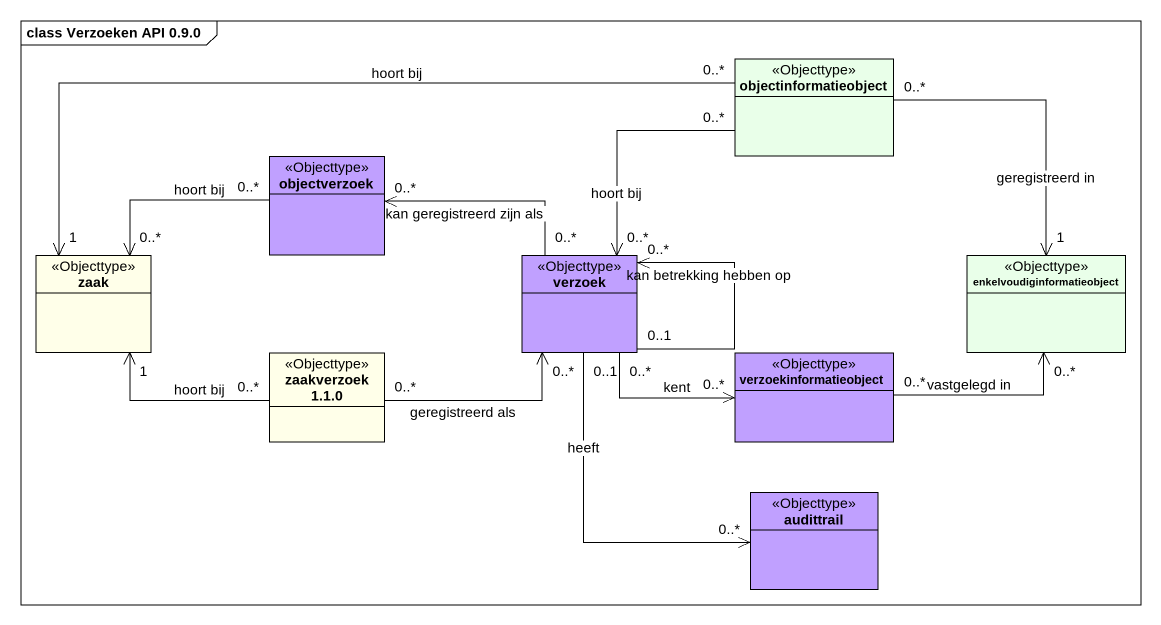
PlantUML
@startuml
mainframe class Verzoeken API 0.9.0
hide circle
hide empty members
class objectinformatieobject <<Objecttype>> #E9FFE9
class objectverzoek <<Objecttype>> #C0A0FF
class zaak <<Objecttype>> #FFFFE9
class verzoek <<Objecttype>> #C0A0FF
class enkelvoudiginformatieobject <<Objecttype>> #E9FFE9
class "zaakverzoek 1.1.0" as zaakverzoek_1_1_0 <<Objecttype>> #FFFFE9
class verzoekinformatieobject <<Objecttype>> #C0A0FF
class audittrail <<Objecttype>> #C0A0FF
objectinformatieobject "0..*" -left-> "1" zaak : hoort bij
objectinformatieobject "0..*" --> "0..*" verzoek : hoort bij
objectverzoek "0..*" -left-> "0..*" zaak : hoort bij
zaak "1" <-right- "0..*" zaakverzoek_1_1_0 : hoort bij
verzoek "0..*" -left-> "0..*" objectverzoek : kan geregistreerd zijn als
verzoek "0..1" --> "0..*" verzoek : kan betrekking hebben op
verzoek "0..*" -right-> "0..*" verzoekinformatieobject : kent
verzoek "0..1" --> "0..*" audittrail : heeft
enkelvoudiginformatieobject "1" <-up- "0..*" objectinformatieobject : geregistreerd in
zaakverzoek_1_1_0 "0..*" -right-> "0..*" verzoek : geregistreerd als
verzoekinformatieobject "0..*" -right-> "0..*" enkelvoudiginformatieobject : vastgelegd in
@enduml
